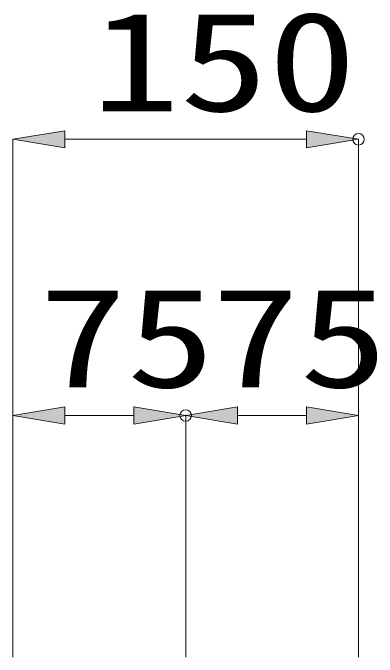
# Model space of a CAD drawing. Units: millimetres, scale not verified. Extents: x 0 to 6300, y 0 to 4455.
# Drawn here: x 5140.5 to 5298.6, y 1592.5 to 1872.4 of the extents above; entities that cross this region are included whole.
import ezdxf
from ezdxf.enums import TextEntityAlignment as Align

# ---------------------------------------------------------------- set-up
doc = ezdxf.new("R2010")
doc.units = ezdxf.units.MM
doc.header["$LTSCALE"] = 10
doc.header["$PDMODE"] = 32
doc.header["$PDSIZE"] = 5
doc.layers.add('Defpoints_2', color=7, linetype='Continuous', lineweight=13)
doc.layers.add('S-Dim', color=1, linetype='Continuous', lineweight=13)
doc.styles.add('ＭＳ ゴシック', font='')
doc.styles.get('ＭＳ ゴシック').set_extended_font_data('MS Gothic')

msp = doc.modelspace()

# ---------------------------------------------------------------- hatches: boundary and pattern name
at = {"layer": 'S-Dim'}
for points in [[(5163, 1821.25), (5163, 1813.75), (5140.5, 1817.5)], [(5268, 1821.25), (5268, 1813.75), (5290.5, 1817.5)], [(5163, 1701.25), (5163, 1693.75), (5140.5, 1697.5)], [(5193, 1701.25), (5193, 1693.75), (5215.5, 1697.5)], [(5238, 1701.25), (5238, 1693.75), (5215.5, 1697.5)], [(5268, 1701.25), (5268, 1693.75), (5290.5, 1697.5)]]:
    msp.add_hatch(color=256, dxfattribs=at).paths.add_polyline_path(points)

# ---------------------------------------------------------------- linework, layer by layer
at = {"layer": 'Defpoints_2'}
for p in [(5290.5, 1817.5), (5215.5, 1697.5), (5215.5, 1697.5)]:
    msp.add_point(p, dxfattribs=at)
at = {"layer": 'S-Dim'}
for p, q in [((5140.5, 1592.5), (5140.5, 1817.5)), ((5163, 1817.5), (5268, 1817.5)), ((5290.5, 1592.5), (5290.5, 1817.5)), ((5140.5, 1592.5), (5140.5, 1697.5)), ((5163, 1697.5), (5193, 1697.5)), ((5215.5, 1592.5), (5215.5, 1697.5)), ((5215.5, 1592.5), (5215.5, 1697.5)), ((5268, 1697.5), (5238, 1697.5)), ((5290.5, 1592.5), (5290.5, 1697.5))]:
    msp.add_line(p, q, dxfattribs=at)
for points in [[(5163, 1821.25), (5163, 1813.75), (5140.5, 1817.5)], [(5268, 1821.25), (5268, 1813.75), (5290.5, 1817.5)], [(5163, 1701.25), (5163, 1693.75), (5140.5, 1697.5)], [(5193, 1701.25), (5193, 1693.75), (5215.5, 1697.5)], [(5238, 1701.25), (5238, 1693.75), (5215.5, 1697.5)], [(5268, 1701.25), (5268, 1693.75), (5290.5, 1697.5)]]:
    msp.add_lwpolyline(points, close=True, dxfattribs=at)

# ---------------------------------------------------------------- texts
at = {"layer": 'S-Dim', "style": 'ＭＳ ゴシック', "width": 1.3}
for s, p in [('150', (5174.7, 1816.67)), ('75', (5151.6, 1696.67)), ('75', (5226.6, 1696.67))]:
    msp.add_text(s, height=43.3, dxfattribs=at).set_placement(p, align=Align.BOTTOM_LEFT)

doc.saveas('drawing.dxf')
